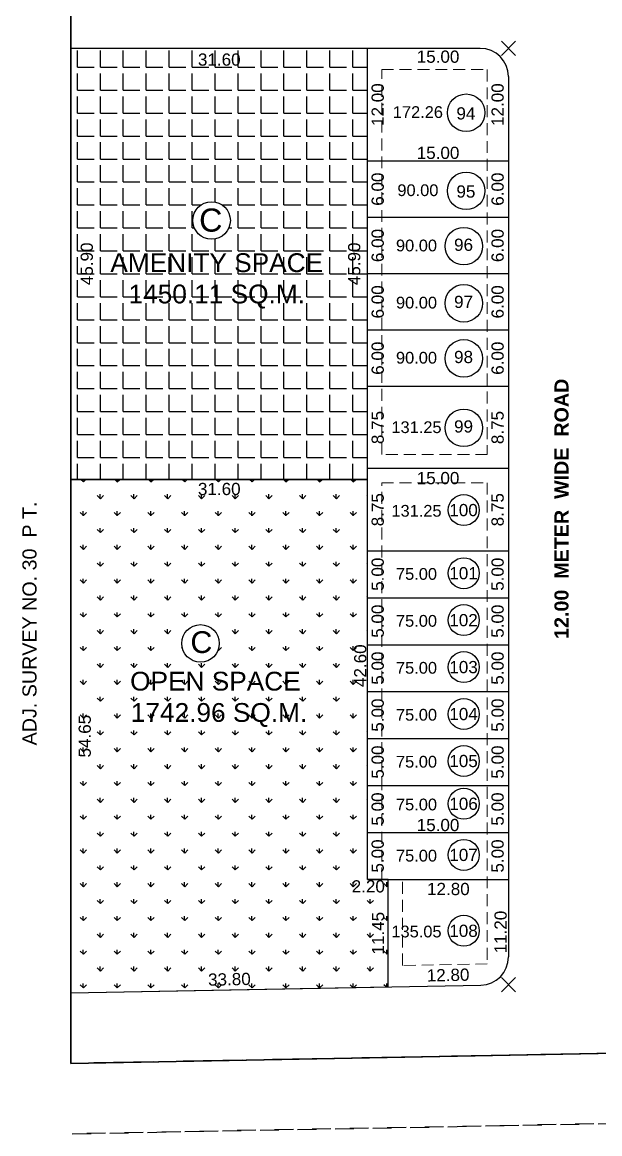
# Model space of a CAD drawing. Header units: millimetres. Extents: x 26213 to 35402, y -1028 to 2462.
# Drawn here: x 34948.4 to 35009.9, y 278.3 to 396.6 of the extents above; entities that cross this region are included whole.
import ezdxf
from ezdxf.enums import TextEntityAlignment as Align

# ---------------------------------------------------------------- set-up
doc = ezdxf.new("R2010")
doc.units = ezdxf.units.MM
doc.header["$PDMODE"] = 3
doc.header["$PDSIZE"] = 0.75
for name, pattern in [('1', [0]), ('DASH', [1, 0.5, -0.5]), ('DASHED', [19.05, 12.7, -6.35]), ('DASHED2', [9.525, 6.35, -3.175])]:
    doc.linetypes.add(name, pattern=pattern)
for name, color, linetype in [('adj. gat no', 76, 'Continuous'), ('AREA', 7, 'Continuous'), ('Chamber', 7, '1'), ('DIMEMSION', 7, 'Continuous'), ('NUMBRING', 162, 'Continuous'), ('OPEN SPACE', 3, 'Continuous'), ('POINT', 190, 'Continuous'), ('ROAD', 7, 'Continuous'), ('SOLID HATCH', 253, 'Continuous')]:
    doc.layers.add(name, color=color, linetype=linetype)
doc.layers.add('CIRCLE', color=197, linetype='Continuous', lineweight=30)
doc.layers.add('LAYOUT PLAN', color=7, linetype='Continuous', lineweight=25)
doc.styles.get("Standard").update_dxf_attribs({"font": 'arial.ttf'})
doc.dimstyles.new('LAYOUT PLAN', dxfattribs={"dimtxt": 1.3, "dimasz": 1, "dimexe": 0.18, "dimexo": 0.0625, "dimgap": 0.09, "dimtad": 0, "dimrnd": 0.05, "dimzin": 0, "dimdsep": 46, "dimtxsty": 'Standard', "dimcen": 0, "dimse1": 1, "dimse2": 1, "dimsd1": 1, "dimsd2": 1, "dimadec": 0, "dimazin": 0, "dimtfac": 1, "dimtofl": 0, "dimtmove": 0, "dimatfit": 3, "dimfxl": 1, "dimtolj": 1, "dimtzin": 0, "dimarcsym": 0})

# ---------------------------------------------------------------- blocks, each defined once
blk = doc.blocks.new('*D3390')
at = {"layer": 'Defpoints', "color": 0, "ltscale": 2}
for p in [(34953.55, 294.39), (34987.37, 293.9), (34953.57, 293.27)]:
    blk.add_point(p, dxfattribs=at)
at = {"layer": 'DIMEMSION', "color": 0, "ltscale": 2, "insert": (34970.45, 294.71), "char_height": 1.3, "attachment_point": 5, "rotation": 1.0817}
blk.add_mtext('\\A1;33.80', dxfattribs=at)
blk = doc.blocks.new('*D3391')
at = {"layer": 'Defpoints', "color": 0, "ltscale": 2}
for p in [(34953.57, 347.94), (34953.57, 293.27), (34955.05, 293.27)]:
    blk.add_point(p, dxfattribs=at)
at = {"layer": 'DIMEMSION', "color": 0, "ltscale": 2, "insert": (34955.05, 320.6), "char_height": 1.3, "attachment_point": 5, "rotation": 90}
blk.add_mtext('\\A1;54.65', dxfattribs=at)
blk = doc.blocks.new('*D3392')
at = {"layer": 'Defpoints', "color": 0, "ltscale": 2}
for p in [(34984.39, 347.94), (34985.17, 347.94), (34985.17, 305.34)]:
    blk.add_point(p, dxfattribs=at)
at = {"layer": 'DIMEMSION', "color": 0, "ltscale": 2, "insert": (34984.39, 328.1), "char_height": 1.3, "attachment_point": 5, "rotation": 90}
blk.add_mtext('\\A1;42.60', dxfattribs=at)
blk = doc.blocks.new('*D3369')
at = {"layer": 'Defpoints', "color": 0, "ltscale": 2}
for p in [(35000.17, 340.34), (34999.02, 335.34), (35000.17, 335.34)]:
    blk.add_point(p, dxfattribs=at)
at = {"layer": 'DIMEMSION', "color": 0, "ltscale": 2, "insert": (34999.02, 337.84), "char_height": 1.3, "attachment_point": 5, "rotation": 90}
blk.add_mtext('\\A1;5.00', dxfattribs=at)
blk = doc.blocks.new('*D3370')
at = {"layer": 'Defpoints', "color": 0, "ltscale": 2}
for p in [(35000.17, 335.34), (34999.02, 330.34), (35000.17, 330.34)]:
    blk.add_point(p, dxfattribs=at)
at = {"layer": 'DIMEMSION', "color": 0, "ltscale": 2, "insert": (34999.02, 332.84), "char_height": 1.3, "attachment_point": 5, "rotation": 90}
blk.add_mtext('\\A1;5.00', dxfattribs=at)
blk = doc.blocks.new('*D3371')
at = {"layer": 'Defpoints', "color": 0, "ltscale": 2}
for p in [(35000.17, 330.34), (34999.02, 325.34), (35000.17, 325.34)]:
    blk.add_point(p, dxfattribs=at)
at = {"layer": 'DIMEMSION', "color": 0, "ltscale": 2, "insert": (34999.02, 327.84), "char_height": 1.3, "attachment_point": 5, "rotation": 90}
blk.add_mtext('\\A1;5.00', dxfattribs=at)
blk = doc.blocks.new('*D3372')
at = {"layer": 'Defpoints', "color": 0, "ltscale": 2}
for p in [(35000.17, 325.34), (34999.02, 320.34), (35000.17, 320.34)]:
    blk.add_point(p, dxfattribs=at)
at = {"layer": 'DIMEMSION', "color": 0, "ltscale": 2, "insert": (34999.02, 322.84), "char_height": 1.3, "attachment_point": 5, "rotation": 90}
blk.add_mtext('\\A1;5.00', dxfattribs=at)
blk = doc.blocks.new('*D3373')
at = {"layer": 'Defpoints', "color": 0, "ltscale": 2}
for p in [(35000.17, 320.34), (34999.02, 315.34), (35000.17, 315.34)]:
    blk.add_point(p, dxfattribs=at)
at = {"layer": 'DIMEMSION', "color": 0, "ltscale": 2, "insert": (34999.02, 317.84), "char_height": 1.3, "attachment_point": 5, "rotation": 90}
blk.add_mtext('\\A1;5.00', dxfattribs=at)
blk = doc.blocks.new('*D3374')
at = {"layer": 'Defpoints', "color": 0, "ltscale": 2}
for p in [(35000.17, 315.34), (34999.02, 310.34), (35000.17, 310.34)]:
    blk.add_point(p, dxfattribs=at)
at = {"layer": 'DIMEMSION', "color": 0, "ltscale": 2, "insert": (34999.02, 312.84), "char_height": 1.3, "attachment_point": 5, "rotation": 90}
blk.add_mtext('\\A1;5.00', dxfattribs=at)
blk = doc.blocks.new('*D3375')
at = {"layer": 'Defpoints', "color": 0, "ltscale": 2}
for p in [(35000.17, 310.34), (34999.02, 305.34), (35000.17, 305.34)]:
    blk.add_point(p, dxfattribs=at)
at = {"layer": 'DIMEMSION', "color": 0, "ltscale": 2, "insert": (34999.02, 307.84), "char_height": 1.3, "attachment_point": 5, "rotation": 90}
blk.add_mtext('\\A1;5.00', dxfattribs=at)
blk = doc.blocks.new('*D3376')
at = {"layer": 'Defpoints', "color": 0, "ltscale": 2}
for p in [(34985.67, 340.34), (34985.67, 335.34), (34986.25, 335.34)]:
    blk.add_point(p, dxfattribs=at)
at = {"layer": 'DIMEMSION', "color": 0, "ltscale": 2, "insert": (34986.25, 337.84), "char_height": 1.3, "attachment_point": 5, "rotation": 90}
blk.add_mtext('\\A1;5.00', dxfattribs=at)
blk = doc.blocks.new('*D3377')
at = {"layer": 'Defpoints', "color": 0, "ltscale": 2}
for p in [(34985.67, 335.34), (34985.67, 330.34), (34986.25, 330.34)]:
    blk.add_point(p, dxfattribs=at)
at = {"layer": 'DIMEMSION', "color": 0, "ltscale": 2, "insert": (34986.25, 332.84), "char_height": 1.3, "attachment_point": 5, "rotation": 90}
blk.add_mtext('\\A1;5.00', dxfattribs=at)
blk = doc.blocks.new('*D3378')
at = {"layer": 'Defpoints', "color": 0, "ltscale": 2}
for p in [(34985.67, 330.34), (34985.67, 325.34), (34986.25, 325.34)]:
    blk.add_point(p, dxfattribs=at)
at = {"layer": 'DIMEMSION', "color": 0, "ltscale": 2, "insert": (34986.25, 327.84), "char_height": 1.3, "attachment_point": 5, "rotation": 90}
blk.add_mtext('\\A1;5.00', dxfattribs=at)
blk = doc.blocks.new('*D3379')
at = {"layer": 'Defpoints', "color": 0, "ltscale": 2}
for p in [(34985.67, 325.34), (34985.67, 320.34), (34986.25, 320.34)]:
    blk.add_point(p, dxfattribs=at)
at = {"layer": 'DIMEMSION', "color": 0, "ltscale": 2, "insert": (34986.25, 322.84), "char_height": 1.3, "attachment_point": 5, "rotation": 90}
blk.add_mtext('\\A1;5.00', dxfattribs=at)
blk = doc.blocks.new('*D3380')
at = {"layer": 'Defpoints', "color": 0, "ltscale": 2}
for p in [(34985.67, 320.34), (34985.67, 315.34), (34986.25, 315.34)]:
    blk.add_point(p, dxfattribs=at)
at = {"layer": 'DIMEMSION', "color": 0, "ltscale": 2, "insert": (34986.25, 317.84), "char_height": 1.3, "attachment_point": 5, "rotation": 90}
blk.add_mtext('\\A1;5.00', dxfattribs=at)
blk = doc.blocks.new('*D3381')
at = {"layer": 'Defpoints', "color": 0, "ltscale": 2}
for p in [(34985.67, 315.34), (34985.67, 310.34), (34986.25, 310.34)]:
    blk.add_point(p, dxfattribs=at)
at = {"layer": 'DIMEMSION', "color": 0, "ltscale": 2, "insert": (34986.25, 312.84), "char_height": 1.3, "attachment_point": 5, "rotation": 90}
blk.add_mtext('\\A1;5.00', dxfattribs=at)
blk = doc.blocks.new('*D3382')
at = {"layer": 'Defpoints', "color": 0, "ltscale": 2}
for p in [(34985.67, 310.34), (34985.67, 305.34), (34986.25, 305.34)]:
    blk.add_point(p, dxfattribs=at)
at = {"layer": 'DIMEMSION', "color": 0, "ltscale": 2, "insert": (34986.25, 307.84), "char_height": 1.3, "attachment_point": 5, "rotation": 90}
blk.add_mtext('\\A1;5.00', dxfattribs=at)
blk = doc.blocks.new('*D3383')
at = {"layer": 'Defpoints', "color": 0, "ltscale": 2}
for p in [(35000.14, 295.3), (34987.37, 293.87), (35000.17, 294.14)]:
    blk.add_point(p, dxfattribs=at)
at = {"layer": 'DIMEMSION', "color": 0, "ltscale": 2, "insert": (34993.74, 295.16), "char_height": 1.3, "attachment_point": 5, "rotation": 1.2253}
blk.add_mtext('\\A1;12.80', dxfattribs=at)
blk = doc.blocks.new('*D3384')
at = {"layer": 'Defpoints', "color": 0, "ltscale": 2}
for p in [(34987.37, 305.34), (34987.37, 304.32), (35000.17, 305.34)]:
    blk.add_point(p, dxfattribs=at)
at = {"layer": 'DIMEMSION', "color": 0, "ltscale": 2, "insert": (34993.77, 304.32), "char_height": 1.3, "attachment_point": 5}
blk.add_mtext('\\A1;12.80', dxfattribs=at)
blk = doc.blocks.new('*D3397')
at = {"layer": 'Defpoints', "color": 0, "ltscale": 2}
for p in [(35000.17, 305.34), (34999.34, 294.14), (35000.17, 294.14)]:
    blk.add_point(p, dxfattribs=at)
at = {"layer": 'DIMEMSION', "color": 0, "ltscale": 2, "insert": (34999.34, 299.74), "char_height": 1.3, "attachment_point": 5, "rotation": 90}
blk.add_mtext('\\A1;11.20', dxfattribs=at)
blk = doc.blocks.new('*D3398')
at = {"layer": 'Defpoints', "color": 0, "ltscale": 2}
for p in [(34986.29, 305.34), (34987.37, 305.34), (34987.37, 293.9)]:
    blk.add_point(p, dxfattribs=at)
at = {"layer": 'DIMEMSION', "color": 0, "ltscale": 2, "insert": (34986.29, 299.62), "char_height": 1.3, "attachment_point": 5, "rotation": 90}
blk.add_mtext('\\A1;11.45', dxfattribs=at)
blk = doc.blocks.new('*D3399')
at = {"layer": 'Defpoints', "color": 0, "ltscale": 2}
for p in [(34985.17, 305.34), (34985.17, 304.6), (34987.37, 305.34)]:
    blk.add_point(p, dxfattribs=at)
at = {"layer": 'DIMEMSION', "color": 0, "ltscale": 2, "insert": (34985.24, 304.6), "char_height": 1.3, "attachment_point": 5}
blk.add_mtext('\\A1;2.20', dxfattribs=at)
blk = doc.blocks.new('*D3400')
at = {"layer": 'Defpoints', "color": 0, "ltscale": 2}
for p in [(34953.57, 347.94), (34985.17, 347.94), (34985.17, 346.91)]:
    blk.add_point(p, dxfattribs=at)
at = {"layer": 'DIMEMSION', "color": 0, "ltscale": 2, "insert": (34969.37, 346.91), "char_height": 1.3, "attachment_point": 5}
blk.add_mtext('\\A1;31.60', dxfattribs=at)
blk = doc.blocks.new('*D3401')
at = {"layer": 'Defpoints', "color": 0, "ltscale": 2}
for p in [(34953.57, 393.84), (34985.17, 393.84), (34985.17, 392.63)]:
    blk.add_point(p, dxfattribs=at)
at = {"layer": 'LAYOUT PLAN', "color": 0, "ltscale": 2, "insert": (34969.37, 392.63), "char_height": 1.3, "attachment_point": 5}
blk.add_mtext('\\A1;31.60', dxfattribs=at)
blk = doc.blocks.new('*D3402')
at = {"layer": 'Defpoints', "color": 0, "ltscale": 2}
for p in [(34985.17, 393.84), (34983.75, 347.94), (34985.17, 347.94)]:
    blk.add_point(p, dxfattribs=at)
at = {"layer": 'DIMEMSION', "color": 0, "ltscale": 2, "insert": (34983.75, 370.89), "char_height": 1.3, "attachment_point": 5, "rotation": 90}
blk.add_mtext('\\A1;45.90', dxfattribs=at)
blk = doc.blocks.new('*D3403')
at = {"layer": 'Defpoints', "color": 0, "ltscale": 2}
for p in [(34953.57, 393.84), (34955.27, 393.84), (34953.57, 347.94)]:
    blk.add_point(p, dxfattribs=at)
at = {"layer": 'LAYOUT PLAN', "color": 0, "ltscale": 2, "insert": (34955.27, 370.89), "char_height": 1.3, "attachment_point": 5, "rotation": 90}
blk.add_mtext('\\A1;45.90', dxfattribs=at)
blk = doc.blocks.new('*D3404')
at = {"layer": 'Defpoints', "color": 0, "ltscale": 2}
for p in [(34999.02, 349.09), (35000.17, 349.09), (35000.17, 340.34)]:
    blk.add_point(p, dxfattribs=at)
at = {"layer": 'DIMEMSION', "color": 0, "ltscale": 2, "insert": (34999.02, 344.71), "char_height": 1.3, "attachment_point": 5, "rotation": 90}
blk.add_mtext('\\A1;8.75', dxfattribs=at)
blk = doc.blocks.new('*D3405')
at = {"layer": 'Defpoints', "color": 0, "ltscale": 2}
for p in [(34999.02, 357.84), (35000.17, 357.84), (35000.17, 349.09)]:
    blk.add_point(p, dxfattribs=at)
at = {"layer": 'DIMEMSION', "color": 0, "ltscale": 2, "insert": (34999.02, 353.46), "char_height": 1.3, "attachment_point": 5, "rotation": 90}
blk.add_mtext('\\A1;8.75', dxfattribs=at)
blk = doc.blocks.new('*D3406')
at = {"layer": 'Defpoints', "color": 0, "ltscale": 2}
for p in [(34999.02, 363.84), (35000.17, 363.84), (35000.17, 357.84)]:
    blk.add_point(p, dxfattribs=at)
at = {"layer": 'DIMEMSION', "color": 0, "ltscale": 2, "insert": (34999.02, 360.84), "char_height": 1.3, "attachment_point": 5, "rotation": 90}
blk.add_mtext('\\A1;6.00', dxfattribs=at)
blk = doc.blocks.new('*D3407')
at = {"layer": 'Defpoints', "color": 0, "ltscale": 2}
for p in [(34999.02, 369.84), (35000.17, 369.84), (35000.17, 363.84)]:
    blk.add_point(p, dxfattribs=at)
at = {"layer": 'DIMEMSION', "color": 0, "ltscale": 2, "insert": (34999.02, 366.84), "char_height": 1.3, "attachment_point": 5, "rotation": 90}
blk.add_mtext('\\A1;6.00', dxfattribs=at)
blk = doc.blocks.new('*D3408')
at = {"layer": 'Defpoints', "color": 0, "ltscale": 2}
for p in [(34999.02, 375.84), (35000.17, 375.84), (35000.17, 369.84)]:
    blk.add_point(p, dxfattribs=at)
at = {"layer": 'DIMEMSION', "color": 0, "ltscale": 2, "insert": (34999.02, 372.84), "char_height": 1.3, "attachment_point": 5, "rotation": 90}
blk.add_mtext('\\A1;6.00', dxfattribs=at)
blk = doc.blocks.new('*D3409')
at = {"layer": 'Defpoints', "color": 0, "ltscale": 2}
for p in [(34999.02, 381.84), (35000.17, 381.84), (35000.17, 375.84)]:
    blk.add_point(p, dxfattribs=at)
at = {"layer": 'DIMEMSION', "color": 0, "ltscale": 2, "insert": (34999.02, 378.84), "char_height": 1.3, "attachment_point": 5, "rotation": 90}
blk.add_mtext('\\A1;6.00', dxfattribs=at)
blk = doc.blocks.new('*D3410')
at = {"layer": 'Defpoints', "color": 0, "ltscale": 2}
for p in [(34999.02, 393.84), (35000.17, 393.84), (35000.17, 381.84)]:
    blk.add_point(p, dxfattribs=at)
at = {"layer": 'DIMEMSION', "color": 0, "ltscale": 2, "insert": (34999.02, 387.84), "char_height": 1.3, "attachment_point": 5, "rotation": 90}
blk.add_mtext('\\A1;12.00', dxfattribs=at)
blk = doc.blocks.new('*D3411')
at = {"layer": 'Defpoints', "color": 0, "ltscale": 2}
for p in [(34985.17, 349.09), (34986.25, 349.09), (34985.67, 340.34)]:
    blk.add_point(p, dxfattribs=at)
at = {"layer": 'DIMEMSION', "color": 0, "ltscale": 2, "insert": (34986.25, 344.71), "char_height": 1.3, "attachment_point": 5, "rotation": 90}
blk.add_mtext('\\A1;8.75', dxfattribs=at)
blk = doc.blocks.new('*D3412')
at = {"layer": 'Defpoints', "color": 0, "ltscale": 2}
for p in [(34985.17, 357.84), (34986.25, 357.84), (34985.17, 349.09)]:
    blk.add_point(p, dxfattribs=at)
at = {"layer": 'DIMEMSION', "color": 0, "ltscale": 2, "insert": (34986.25, 353.46), "char_height": 1.3, "attachment_point": 5, "rotation": 90}
blk.add_mtext('\\A1;8.75', dxfattribs=at)
blk = doc.blocks.new('*D3413')
at = {"layer": 'Defpoints', "color": 0, "ltscale": 2}
for p in [(34985.17, 363.84), (34986.25, 363.84), (34985.17, 357.84)]:
    blk.add_point(p, dxfattribs=at)
at = {"layer": 'DIMEMSION', "color": 0, "ltscale": 2, "insert": (34986.25, 360.84), "char_height": 1.3, "attachment_point": 5, "rotation": 90}
blk.add_mtext('\\A1;6.00', dxfattribs=at)
blk = doc.blocks.new('*D3414')
at = {"layer": 'Defpoints', "color": 0, "ltscale": 2}
for p in [(34985.17, 369.84), (34986.25, 369.84), (34985.17, 363.84)]:
    blk.add_point(p, dxfattribs=at)
at = {"layer": 'DIMEMSION', "color": 0, "ltscale": 2, "insert": (34986.25, 366.84), "char_height": 1.3, "attachment_point": 5, "rotation": 90}
blk.add_mtext('\\A1;6.00', dxfattribs=at)
blk = doc.blocks.new('*D3415')
at = {"layer": 'Defpoints', "color": 0, "ltscale": 2}
for p in [(34985.17, 375.84), (34986.25, 375.84), (34985.17, 369.84)]:
    blk.add_point(p, dxfattribs=at)
at = {"layer": 'DIMEMSION', "color": 0, "ltscale": 2, "insert": (34986.25, 372.84), "char_height": 1.3, "attachment_point": 5, "rotation": 90}
blk.add_mtext('\\A1;6.00', dxfattribs=at)
blk = doc.blocks.new('*D3416')
at = {"layer": 'Defpoints', "color": 0, "ltscale": 2}
for p in [(34985.17, 381.84), (34986.25, 381.84), (34985.17, 375.84)]:
    blk.add_point(p, dxfattribs=at)
at = {"layer": 'DIMEMSION', "color": 0, "ltscale": 2, "insert": (34986.25, 378.84), "char_height": 1.3, "attachment_point": 5, "rotation": 90}
blk.add_mtext('\\A1;6.00', dxfattribs=at)
blk = doc.blocks.new('*D3417')
at = {"layer": 'Defpoints', "color": 0, "ltscale": 2}
for p in [(34985.17, 393.84), (34986.25, 393.84), (34985.17, 381.84)]:
    blk.add_point(p, dxfattribs=at)
at = {"layer": 'DIMEMSION', "color": 0, "ltscale": 2, "insert": (34986.25, 387.84), "char_height": 1.3, "attachment_point": 5, "rotation": 90}
blk.add_mtext('\\A1;12.00', dxfattribs=at)
blk = doc.blocks.new('*D3418')
at = {"layer": 'Defpoints', "color": 0, "ltscale": 2}
for p in [(34985.17, 393.84), (35000.17, 393.84), (35000.17, 392.94)]:
    blk.add_point(p, dxfattribs=at)
at = {"layer": 'DIMEMSION', "color": 0, "ltscale": 2, "insert": (34992.67, 392.94), "char_height": 1.3, "attachment_point": 5}
blk.add_mtext('\\A1;15.00', dxfattribs=at)
blk = doc.blocks.new('*D3419')
at = {"layer": 'Defpoints', "color": 0, "ltscale": 2}
for p in [(35000.17, 382.7), (34985.17, 381.84), (35000.17, 381.84)]:
    blk.add_point(p, dxfattribs=at)
at = {"layer": 'DIMEMSION', "color": 0, "ltscale": 2, "insert": (34992.67, 382.7), "char_height": 1.3, "attachment_point": 5}
blk.add_mtext('\\A1;15.00', dxfattribs=at)
blk = doc.blocks.new('*D3517')
at = {"layer": 'Defpoints', "color": 0, "ltscale": 2}
for p in [(34985.17, 310.34), (35000.17, 311.13), (35000.17, 310.34)]:
    blk.add_point(p, dxfattribs=at)
at = {"layer": 'DIMEMSION', "color": 0, "ltscale": 2, "insert": (34992.67, 311.13), "char_height": 1.3, "attachment_point": 5}
blk.add_mtext('\\A1;15.00', dxfattribs=at)
blk = doc.blocks.new('*D3518')
at = {"layer": 'Defpoints', "color": 0, "ltscale": 2}
for p in [(34985.17, 349.09), (35000.17, 349.09), (35000.17, 348.07)]:
    blk.add_point(p, dxfattribs=at)
at = {"layer": 'DIMEMSION', "color": 0, "ltscale": 2, "insert": (34992.67, 348.07), "char_height": 1.3, "attachment_point": 5}
blk.add_mtext('\\A1;15.00', dxfattribs=at)

msp = doc.modelspace()

# ---------------------------------------------------------------- hatches: boundary and pattern name
at = {"lineweight": 25, "ltscale": 2}
h = msp.add_hatch(dxfattribs=at)
h.set_pattern_fill('ANGLE,_O', color=6, scale=0.35)
h.set_pattern_definition([(0, (6629.385, -742.5358), (0, 2.44475), [1.778, -0.66675]), (90, (6629.385, -742.5358), (-2.44475, 1e-16), [1.778, -0.66675])])
h.paths.add_polyline_path([(34985.167, 393.835), (34953.574, 393.835), (34953.574, 347.935), (34985.167, 347.935)])
h.paths.add_polyline_path([(34970.554, 375.509, -1), (34966.554, 375.509, -1)], flags=16)
h.paths.add_polyline_path([(34966.778, 391.281), (34971.973, 391.281), (34971.973, 393.96), (34966.778, 393.96)], flags=9)
h.paths.add_polyline_path([(34985.094, 368.32), (34985.094, 373.514), (34982.415, 373.514), (34982.415, 368.32)], flags=24)
h.paths.add_polyline_path([(34956.615, 368.32), (34956.615, 373.514), (34953.936, 373.514), (34953.936, 368.32)], flags=24)
h.paths.add_polyline_path([(34966.591, 372.957), (34970.305, 372.957), (34970.305, 378.029), (34966.591, 378.029)], flags=24)
h.paths.add_polyline_path([(34957.339, 365.356), (34981.011, 365.356), (34981.011, 372.846), (34957.339, 372.846)], flags=24)
h = msp.add_hatch()
h.set_pattern_fill('GRASS', color=3, scale=0.1)
h.set_pattern_definition([(90, (6629.385, -742.5358), (-1.79605, 1.79605), [0.47625, -3.11585]), (45, (6629.385, -742.5358), (-1.79605122, 1.79605122), [0.47625, -2.06375]), (135, (6629.385, -742.5358), (-1.79605122, -1.79605122), [0.47625, -2.06375])])
h.paths.add_polyline_path([(34953.574, 347.935), (34953.574, 293.265), (34987.367, 293.903), (34987.367, 305.339), (34985.167, 305.339), (34985.167, 330.339), (34985.167, 347.935)])
h.paths.add_polyline_path([(34969.377, 330.474, -1), (34965.377, 330.474, -1)], flags=16)
h.paths.add_polyline_path([(34967.883, 293.311), (34973.077, 293.409), (34973.026, 296.088), (34967.833, 295.99)], flags=25)
h.paths.add_polyline_path([(34956.4, 318.001), (34956.4, 323.196), (34953.721, 323.196), (34953.721, 318.001)], flags=24)
h.paths.add_polyline_path([(34985.742, 325.538), (34985.742, 330.732), (34983.063, 330.732), (34983.063, 325.538)], flags=25)
h.paths.add_polyline_path([(34987.636, 296.961), (34987.636, 302.156), (34984.957, 302.156), (34984.957, 296.961)], flags=9)
h.paths.add_polyline_path([(34983.166, 303.253), (34987.351, 303.253), (34987.351, 305.932), (34983.166, 305.932)], flags=24)
h.paths.add_polyline_path([(34966.778, 345.565), (34971.973, 345.565), (34971.973, 348.244), (34966.778, 348.244)], flags=9)
h.paths.add_polyline_path([(34965.704, 328.172), (34969.199, 328.172), (34969.199, 332.945), (34965.704, 332.945)], flags=24)
h.paths.add_polyline_path([(34958.796, 320.797), (34979.365, 320.797), (34979.365, 328.287), (34958.796, 328.287)], flags=24)

# ---------------------------------------------------------------- linework, layer by layer
at = {"linetype": 'DASH', "ltscale": 4}
msp.add_line((34953.716, 278.265), (35181.522, 282.566), dxfattribs=at)
at = {"color": 1, "lineweight": 35}
for points in [[(35178.167, 404.589), (35181.38, 290.065), (35181.38, 290.065), (34953.574, 285.764), (34953.574, 567.995), (34956.321, 602.668), (34961.196, 880.404), (35152.829, 872.299), (35165.087, 701.488), (35174.34, 542.335), (35174.387, 542.333), (35178.167, 404.589)], [(34953.574, 539.335), (34953.574, 484.486), (34953.574, 416.589), (34953.574, 404.589), (34953.574, 285.764), (35105.167, 288.629), (35105.167, 441.835), (35066.167, 441.835), (35066.167, 653.196)], [(34953.574, 539.335), (34953.574, 484.486), (34953.574, 416.589), (34953.574, 404.589), (34953.574, 285.764), (35105.167, 288.629), (35105.167, 441.835), (35066.167, 441.835), (35066.167, 653.196)]]:
    msp.add_lwpolyline(points, dxfattribs=at)
at = {"linetype": 'DASH', "ltscale": 4, "flags": 128}
msp.add_lwpolyline([(35105.239, 281.126), (34953.716, 278.265)], dxfattribs=at)
at = {"layer": 'Chamber', "linetype": 'DASHED2'}
for p, q in [((34953.574, 285.764), (34953.574, 567.995)), ((35181.38, 290.065), (34953.574, 285.764))]:
    msp.add_line(p, q, dxfattribs=at)
at = {"layer": 'CIRCLE'}
for centre, radius in [((34995.662, 386.977), 2), ((34995.662, 378.66), 2), ((34995.412, 372.774), 2), ((34995.412, 366.69), 2), ((34995.412, 360.823), 2), ((34995.412, 353.427), 2), ((34995.412, 344.672), 1.649), ((34995.412, 337.951), 1.649), ((34995.412, 332.955), 1.649), ((34995.412, 327.955), 1.649), ((34995.412, 322.955), 1.649), ((34995.412, 317.955), 1.649), ((34995.412, 313.402), 1.649), ((34995.412, 307.955), 1.649), ((34995.412, 299.878), 1.649)]:
    msp.add_circle(centre, radius, dxfattribs=at)
at = {"layer": 'LAYOUT PLAN', "lineweight": 25}
for p, q in [((34953.574, 285.764), (34953.574, 567.995)), ((34953.574, 285.764), (34953.574, 567.995)), ((34997.167, 393.835), (34953.574, 393.835)), ((35000.167, 390.835), (35000.167, 297.089)), ((35000.167, 381.835), (34985.167, 381.835)), ((35000.167, 381.835), (34985.167, 381.835)), ((35000.167, 375.835), (34985.167, 375.835)), ((35000.167, 369.835), (34985.167, 369.835)), ((35000.167, 363.835), (34985.167, 363.835)), ((35000.167, 357.835), (34985.167, 357.835)), ((35000.167, 349.085), (34985.167, 349.085)), ((34985.167, 340.339), (35000.167, 340.339)), ((34985.167, 335.339), (35000.167, 335.339)), ((34985.167, 330.339), (35000.167, 330.339)), ((34985.167, 325.339), (35000.167, 325.339)), ((34985.167, 320.339), (35000.167, 320.339)), ((34985.167, 315.339), (35000.167, 315.339)), ((34985.167, 310.339), (35000.167, 310.339)), ((34985.167, 305.339), (35000.167, 305.339)), ((34953.574, 293.265), (34997.224, 294.089))]:
    msp.add_line(p, q, dxfattribs=at)
at = {"layer": 'LAYOUT PLAN'}
msp.add_line((35000.167, 330.793), (35000.167, 297.089), dxfattribs=at)
at = {"layer": 'LAYOUT PLAN', "color": 220, "lineweight": 30, "true_color": 0xff2ecb}
msp.add_lwpolyline([(34985.167, 393.835), (34953.574, 393.835), (34953.574, 347.935), (34985.167, 347.935)], close=True, dxfattribs=at)
msp.add_circle((34968.554, 375.509), 2, dxfattribs=at)
at = {"layer": 'LAYOUT PLAN', "lineweight": 25}
for centre, start, end in [((34997.167, 390.835), 0, 90), ((34997.167, 297.089), 271.08171, 0)]:
    msp.add_arc(centre, 3, start, end, dxfattribs=at)
at = {"layer": 'OPEN SPACE', "color": 116, "lineweight": 30, "true_color": 0x006b36}
msp.add_lwpolyline([(34985.167, 305.339), (34985.167, 330.339), (34985.167, 347.935), (34953.574, 347.935), (34953.574, 293.265), (34987.367, 293.903), (34987.367, 305.339), (34985.167, 305.339)], dxfattribs=at)
at = {"layer": 'OPEN SPACE', "color": 116, "lineweight": 30, "ltscale": 2, "true_color": 0x006b36}
msp.add_circle((34967.377, 330.474), 2, dxfattribs=at)
at = {"layer": 'POINT'}
for p in [(35000.167, 393.835), (35000.167, 294.145)]:
    msp.add_point(p, dxfattribs=at)
at = {"layer": 'SOLID HATCH', "color": 9, "linetype": 'DASHED', "lineweight": 15, "ltscale": 0.1, "true_color": 0xc7c8ca}
for points in [[(34986.667, 350.585), (34986.667, 391.585), (34997.917, 391.585), (34997.917, 350.585), (34986.667, 350.585)], [(34986.667, 305.339), (34986.667, 347.585), (34997.917, 347.585), (34997.917, 296.353), (34988.867, 296.182), (34988.867, 305.339)]]:
    msp.add_lwpolyline(points, dxfattribs=at)

# ---------------------------------------------------------------- texts
at = {"layer": 'adj. gat no', "color": 7, "insert": (34949.169, 302.327), "char_height": 1.5, "width": 60.37153, "attachment_point": 4, "rotation": 90}
msp.add_mtext('\\pi17.293;ADJ. SURVEY NO. 30  P T.', dxfattribs=at)
msp.add_mtext('\\pi17.293;ADJ. SURVEY NO. 30  P T.', dxfattribs=at)
at = {"layer": 'adj. gat no', "insert": (34949.169, 302.327), "char_height": 1.5, "width": 60.37153, "attachment_point": 4, "rotation": 90}
msp.add_mtext('\\pi17.293;ADJ. SURVEY NO. 30  P T.', dxfattribs=at)
at = {"layer": 'AREA'}
for s, p in [('172.26', (34990.524, 387.047)), ('90.00', (34990.524, 378.73)), ('90.00', (34990.375, 372.844)), ('90.00', (34990.375, 366.76)), ('90.00', (34990.375, 360.893)), ('131.25', (34990.375, 353.497)), ('131.25', (34990.375, 344.594)), ('75.00', (34990.375, 337.873)), ('75.00', (34990.375, 332.877)), ('75.00', (34990.375, 327.877)), ('75.00', (34990.375, 322.877)), ('75.00', (34990.375, 317.877)), ('75.00', (34990.375, 313.324)), ('75.00', (34990.375, 307.877)), ('135.05', (34990.375, 299.8))]:
    msp.add_text(s, height=1.25, dxfattribs=at).set_placement(p, align=Align.MIDDLE_CENTER)
at = {"layer": 'LAYOUT PLAN', "color": 7, "lineweight": 30, "attachment_point": 5}
for s, insert, char_height, width in [('C', (34968.466, 375.532), 2.462, 29.02325), ('AMENITY SPACE\\P1450.11 SQ.M.', (34969.102, 369.071), 2, 23.58024)]:
    msp.add_mtext(s, dxfattribs=dict(at, insert=insert, char_height=char_height, width=width))
at = {"layer": 'NUMBRING', "color": 7}
for s, p in [('94', (34995.636, 386.907)), ('95', (34995.636, 378.591)), ('96', (34995.386, 372.923)), ('97', (34995.386, 366.839)), ('98', (34995.386, 360.972)), ('99', (34995.386, 353.576)), ('100', (34995.386, 344.673)), ('101', (34995.386, 337.952)), ('102', (34995.386, 332.956)), ('103', (34995.386, 327.956)), ('104', (34995.386, 322.956)), ('105', (34995.386, 317.956)), ('106', (34995.386, 313.403)), ('107', (34995.386, 307.956)), ('108', (34995.386, 299.879))]:
    msp.add_text(s, height=1.3, dxfattribs=at).set_placement(p, align=Align.MIDDLE)
at = {"layer": 'OPEN SPACE', "color": 7, "lineweight": 30, "attachment_point": 5}
for s, insert, char_height in [('C', (34967.468, 330.595), 2.316), ('OPEN SPACE\\P 1742.96 SQ.M.', (34968.959, 324.514), 2)]:
    msp.add_mtext(s, dxfattribs=dict(at, insert=insert, char_height=char_height))
at = {"layer": 'ROAD', "insert": (35005.826, 297.997), "char_height": 1.5, "width": 93.35109, "attachment_point": 4, "rotation": 90}
msp.add_mtext('\\pi32.955;{\\fArial|b1|i0|c0|p34;12.00  METER  WIDE  ROAD}', dxfattribs=at)

# ---------------------------------------------------------------- dimensions: what is measured, and where the dimension line sits
at = {"layer": 'DIMEMSION', "ltscale": 2}
for p1, p2, distance, override, picture, middle in [((34985.167, 393.835), (34985.167, 347.935), -1.421, {"dimtmove": 1, "dimfxl": 0.1, "dimfxlon": 1}, '*D3402', (34983.745, 370.885)), ((34985.167, 393.835), (35000.167, 393.835), -0.899, {"dimtmove": 1, "dimfxl": 0.1, "dimfxlon": 1}, '*D3418', (34992.667, 392.936)), ((34985.167, 381.835), (35000.167, 381.835), 0.861, {"dimtmove": 1, "dimfxl": 0.1, "dimfxlon": 1}, '*D3419', (34992.667, 382.696)), ((34953.574, 347.935), (34985.167, 347.935), -1.022, {"dimfxl": 0.1, "dimfxlon": 1}, '*D3400', (34969.37, 346.913)), ((34987.367, 293.903), (34987.367, 305.339), 1.08, {"dimfxl": 0.1, "dimfxlon": 1}, '*D3398', (34986.287, 299.621)), ((34987.367, 293.871), (35000.167, 294.145), 1.151, {"dimfxl": 0.1, "dimfxlon": 1}, '*D3383', (34993.742, 295.159)), ((34987.367, 293.903), (34953.574, 293.265), -1.125, {"dimfxl": 0.1, "dimfxlon": 1}, '*D3390', (34970.449, 294.708))]:
    dim = msp.add_aligned_dim(p1=p1, p2=p2, distance=distance, dimstyle='LAYOUT PLAN', override=override, dxfattribs=at)
    dim.commit()
    dim.dimension.update_dxf_attribs({"geometry": picture, "text_midpoint": middle})
for base, p1, p2, override, picture, middle in [((34986.252, 393.835), (34985.167, 381.835), (34985.167, 393.835), {"dimtmove": 1, "dimfxl": 0.1, "dimfxlon": 1}, '*D3417', (34986.252, 387.835)), ((34999.019, 393.835), (35000.167, 381.835), (35000.167, 393.835), {"dimtmove": 1, "dimfxl": 0.1, "dimfxlon": 1}, '*D3410', (34999.019, 387.835)), ((34986.252, 381.835), (34985.167, 375.835), (34985.167, 381.835), {"dimtmove": 1, "dimfxl": 0.1, "dimfxlon": 1}, '*D3416', (34986.252, 378.835)), ((34999.019, 381.835), (35000.167, 375.835), (35000.167, 381.835), {"dimtmove": 1, "dimfxl": 0.1, "dimfxlon": 1}, '*D3409', (34999.019, 378.835)), ((34986.252, 375.835), (34985.167, 369.835), (34985.167, 375.835), {"dimtmove": 1, "dimfxl": 0.1, "dimfxlon": 1}, '*D3415', (34986.252, 372.835)), ((34999.019, 375.835), (35000.167, 369.835), (35000.167, 375.835), {"dimtmove": 1, "dimfxl": 0.1, "dimfxlon": 1}, '*D3408', (34999.019, 372.835)), ((34986.252, 369.835), (34985.167, 363.835), (34985.167, 369.835), {"dimtmove": 1, "dimfxl": 0.1, "dimfxlon": 1}, '*D3414', (34986.252, 366.835)), ((34999.019, 369.835), (35000.167, 363.835), (35000.167, 369.835), {"dimtmove": 1, "dimfxl": 0.1, "dimfxlon": 1}, '*D3407', (34999.019, 366.835)), ((34986.252, 363.835), (34985.167, 357.835), (34985.167, 363.835), {"dimtmove": 1, "dimfxl": 0.1, "dimfxlon": 1}, '*D3413', (34986.252, 360.835)), ((34999.019, 363.835), (35000.167, 357.835), (35000.167, 363.835), {"dimtmove": 1, "dimfxl": 0.1, "dimfxlon": 1}, '*D3406', (34999.019, 360.835)), ((34986.252, 357.835), (34985.167, 349.085), (34985.167, 357.835), {"dimtmove": 1, "dimfxl": 0.1, "dimfxlon": 1}, '*D3412', (34986.252, 353.46)), ((34999.019, 357.835), (35000.167, 349.085), (35000.167, 357.835), {"dimtmove": 1, "dimfxl": 0.1, "dimfxlon": 1}, '*D3405', (34999.019, 353.46)), ((34986.252, 349.085), (34985.667, 340.339), (34985.167, 349.085), {"dimtmove": 1, "dimfxl": 0.1, "dimfxlon": 1}, '*D3411', (34986.252, 344.712)), ((34999.019, 349.085), (35000.167, 340.339), (35000.167, 349.085), {"dimtmove": 1, "dimfxl": 0.1, "dimfxlon": 1}, '*D3404', (34999.019, 344.712)), ((34955.052, 293.265), (34953.574, 347.935), (34953.574, 293.265), {"dimfxl": 0.1, "dimfxlon": 1}, '*D3391', (34955.052, 320.6)), ((34986.252, 335.339), (34985.667, 340.339), (34985.667, 335.339), {"dimtmove": 1, "dimfxl": 0.1, "dimfxlon": 1}, '*D3376', (34986.252, 337.839)), ((34999.019, 335.339), (35000.167, 340.339), (35000.167, 335.339), {"dimtmove": 1, "dimfxl": 0.1, "dimfxlon": 1}, '*D3369', (34999.019, 337.839)), ((34986.252, 330.339), (34985.667, 335.339), (34985.667, 330.339), {"dimfxl": 0.1, "dimfxlon": 1}, '*D3377', (34986.252, 332.839)), ((34999.019, 330.339), (35000.167, 335.339), (35000.167, 330.339), {"dimtmove": 1, "dimfxl": 0.1, "dimfxlon": 1}, '*D3370', (34999.019, 332.839)), ((34986.252, 325.339), (34985.667, 330.339), (34985.668, 325.339), {"dimfxl": 0.1, "dimfxlon": 1}, '*D3378', (34986.252, 327.839)), ((34999.019, 325.339), (35000.167, 330.339), (35000.167, 325.339), {"dimtmove": 1, "dimfxl": 0.1, "dimfxlon": 1}, '*D3371', (34999.019, 327.839)), ((34986.252, 320.339), (34985.668, 325.339), (34985.668, 320.339), {"dimfxl": 0.1, "dimfxlon": 1}, '*D3379', (34986.252, 322.839)), ((34999.019, 320.339), (35000.167, 325.339), (35000.167, 320.339), {"dimtmove": 1, "dimfxl": 0.1, "dimfxlon": 1}, '*D3372', (34999.019, 322.839)), ((34986.252, 315.339), (34985.668, 320.339), (34985.669, 315.339), {"dimfxl": 0.1, "dimfxlon": 1}, '*D3380', (34986.252, 317.839)), ((34999.019, 315.339), (35000.167, 320.339), (35000.167, 315.339), {"dimtmove": 1, "dimfxl": 0.1, "dimfxlon": 1}, '*D3373', (34999.019, 317.839)), ((34986.252, 310.339), (34985.669, 315.339), (34985.67, 310.339), {"dimfxl": 0.1, "dimfxlon": 1}, '*D3381', (34986.252, 312.839)), ((34999.019, 310.339), (35000.167, 315.339), (35000.167, 310.339), {"dimtmove": 1, "dimfxl": 0.1, "dimfxlon": 1}, '*D3374', (34999.019, 312.839)), ((34986.252, 305.339), (34985.67, 310.339), (34985.671, 305.339), {"dimfxl": 0.1, "dimfxlon": 1}, '*D3382', (34986.252, 307.839)), ((34999.019, 305.339), (35000.167, 310.339), (35000.167, 305.339), {"dimtmove": 1, "dimfxl": 0.1, "dimfxlon": 1}, '*D3375', (34999.019, 307.839)), ((34999.341, 294.145), (35000.167, 305.339), (35000.167, 294.145), {"dimfxl": 0.1, "dimfxlon": 1}, '*D3397', (34999.341, 299.742))]:
    dim = msp.add_linear_dim(base=base, p1=p1, p2=p2, angle=90, dimstyle='LAYOUT PLAN', override=override, dxfattribs=at)
    dim.commit()
    dim.dimension.update_dxf_attribs({"geometry": picture, "text_midpoint": middle})
for base, p1, p2, picture, middle in [((35000.167, 348.068), (34985.167, 349.085), (35000.167, 349.085), '*D3518', (34992.667, 348.068)), ((35000.167, 311.132), (34985.167, 310.339), (35000.167, 310.339), '*D3517', (34992.667, 311.132)), ((34987.367, 304.322), (35000.167, 305.339), (34987.367, 305.339), '*D3384', (34993.767, 304.322))]:
    dim = msp.add_linear_dim(base=base, p1=p1, p2=p2, dimstyle='LAYOUT PLAN', override={"dimfxl": 0.1, "dimfxlon": 1}, dxfattribs=at)
    dim.commit()
    dim.dimension.update_dxf_attribs({"geometry": picture, "text_midpoint": middle})
dim = msp.add_linear_dim(base=(34984.393, 347.935), p1=(34985.167, 305.339), p2=(34985.167, 347.935), angle=90, dimstyle='LAYOUT PLAN', override={"dimfxl": 0.1, "dimfxlon": 1}, dxfattribs=at)
dim.commit()
dim.dimension.update_dxf_attribs({"geometry": '*D3392', "text_midpoint": (34984.393, 328.103), "dimtype": 161})
dim = msp.add_linear_dim(base=(34985.167, 304.602), p1=(34987.367, 305.339), p2=(34985.167, 305.339), dimstyle='LAYOUT PLAN', override={"dimfxl": 0.1, "dimfxlon": 1}, dxfattribs=at)
dim.commit()
dim.dimension.update_dxf_attribs({"geometry": '*D3399', "text_midpoint": (34985.242, 304.602), "dimtype": 160})
at = {"layer": 'LAYOUT PLAN', "ltscale": 2}
for p1, p2, distance, picture, middle in [((34953.574, 393.835), (34985.167, 393.835), -1.206, '*D3401', (34969.37, 392.629)), ((34953.574, 347.935), (34953.574, 393.835), -1.692, '*D3403', (34955.266, 370.885))]:
    dim = msp.add_aligned_dim(p1=p1, p2=p2, distance=distance, dimstyle='LAYOUT PLAN', override={"dimfxl": 0.1, "dimfxlon": 1}, dxfattribs=at)
    dim.commit()
    dim.dimension.update_dxf_attribs({"geometry": picture, "text_midpoint": middle})

doc.saveas('drawing.dxf')
